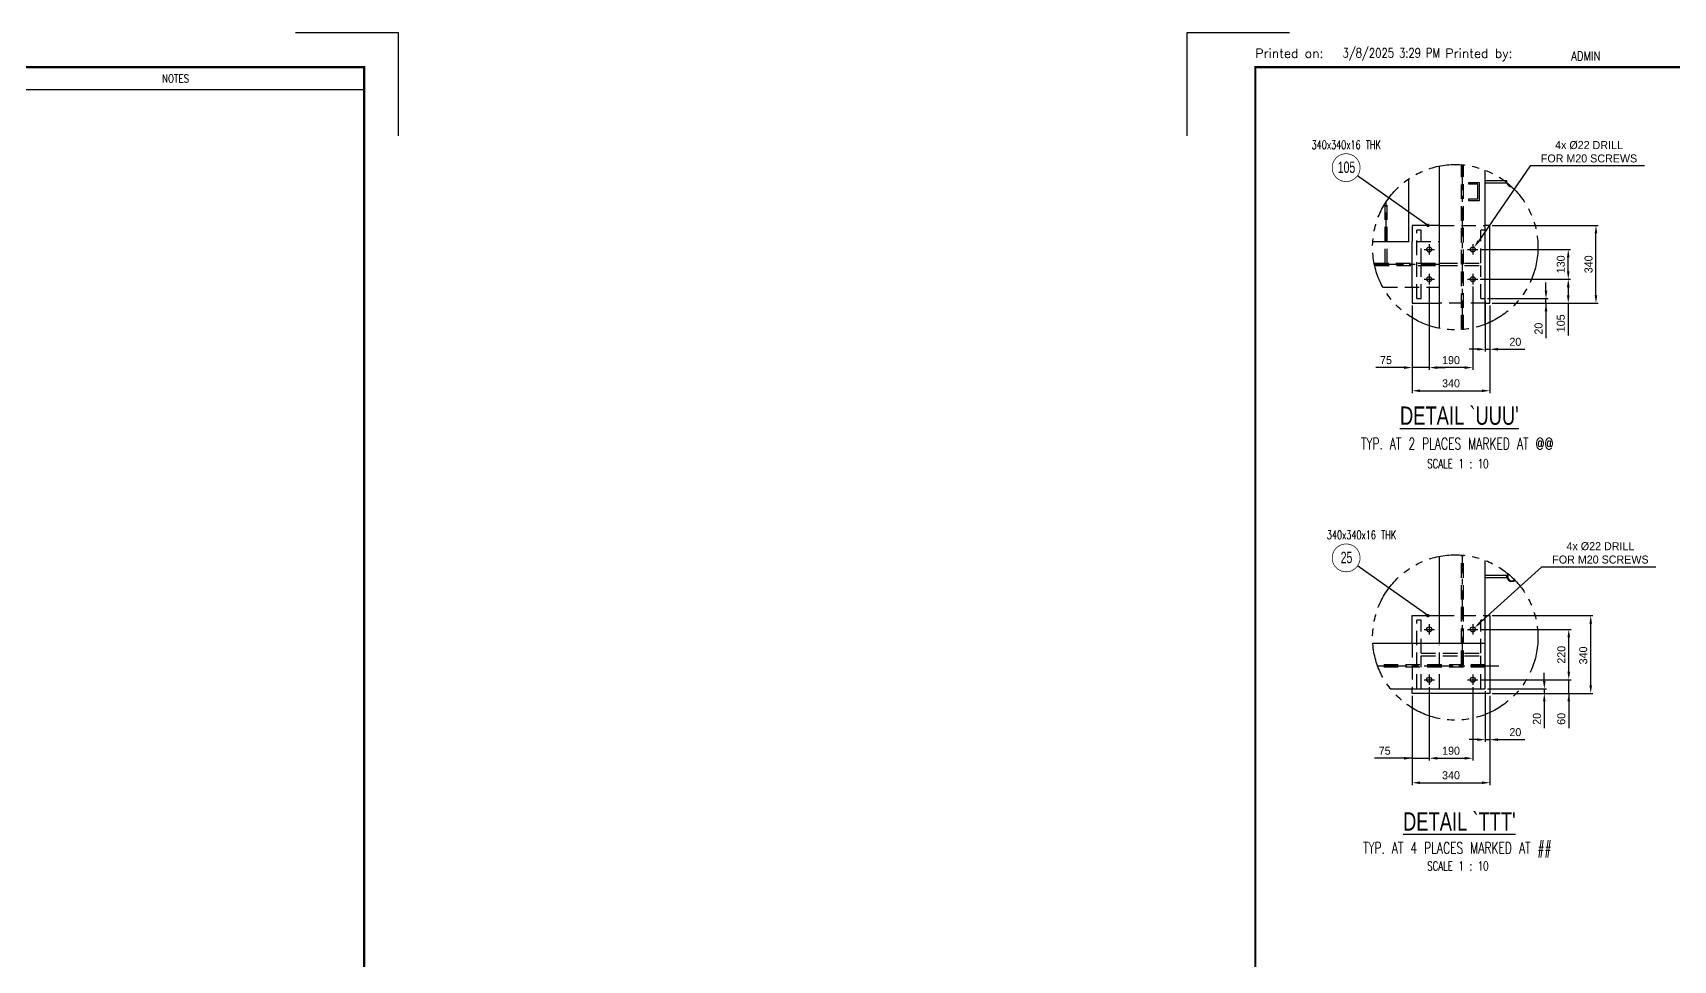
# Model space of a CAD drawing. Header units: millimetres. Extents: x 0 to 16187, y -20471 to 6290.
# Drawn here: x 6563 to 7280, y 4302 to 4707 of the extents above; entities that cross this region are included whole.
import ezdxf
from ezdxf.enums import TextEntityAlignment as Align

# ---------------------------------------------------------------- set-up
doc = ezdxf.new("R2010")
doc.units = ezdxf.units.MM
doc.header["$PDSIZE"] = -1
for name, pattern in [('CENTERX2', [20.32, 12.7, -2.54, 2.54, -2.54]), ('DASHED2', [9.525, 6.35, -3.175]), ('PHANTOM2', [31.75, 15.875, -3.175, 3.175, -3.175, 3.175, -3.175])]:
    doc.linetypes.add(name, pattern=pattern)
doc.layers.add('BORDER1', color=3, linetype='Continuous')
doc.layers.add('BORDER2', color=7, linetype='Continuous')
doc.styles.add('MtXpl_txt_shx', font='txt.shx', dxfattribs={"height": 0.2})
doc.styles.add('ROMANC', font='ROMANC', dxfattribs={"height": 5})
doc.styles.add('ROMAND-1', font='ic-romand.shx')
doc.styles.add('ROMANS', font='ROMANS.shx', dxfattribs={"width": 0.8})
doc.styles.add('ROMANT', font='ROMANT', dxfattribs={"height": 4})
doc.styles.add('SLDTEXTSTYLE2', font='TXT', dxfattribs={"width": 0.686449})
doc.dimstyles.new('AM_ISO', dxfattribs={"dimtxt": 3.5, "dimasz": 3.5, "dimexe": 1, "dimexo": 1, "dimgap": 1.5, "dimtad": 1, "dimdsep": 46, "dimtxsty": 'Standard', "dimcen": 0, "dimclrd": 1, "dimclre": 1, "dimclrt": 1, "dimadec": 0, "dimazin": 2, "dimtp": 0.1, "dimtm": 0.1, "dimtfac": 0.71, "dimtdec": 3, "dimtmove": 0, "dimatfit": 3, "dimfxl": 1, "dimlwd": -1, "dimlwe": -1, "dimarcsym": 1})
doc.dimstyles.new('AM_ISO$3', dxfattribs={"dimtxt": 3.5, "dimasz": 3.5, "dimexe": 1, "dimexo": 1, "dimgap": 1.5, "dimtad": 1, "dimtoh": 1, "dimdsep": 46, "dimtxsty": 'Standard', "dimcen": 0, "dimclrd": 1, "dimclre": 1, "dimclrt": 1, "dimadec": 0, "dimazin": 2, "dimtp": 0.1, "dimtm": 0.1, "dimtfac": 0.71, "dimtdec": 3, "dimtofl": 0, "dimtmove": 0, "dimatfit": 0, "dimfxl": 1, "dimlwd": -1, "dimlwe": -1, "dimarcsym": 1})
doc.dimstyles.new('AM_ISO$7', dxfattribs={"dimtxt": 3.5, "dimasz": 3.5, "dimexe": 1, "dimexo": 1, "dimgap": 1.5, "dimtad": 1, "dimtoh": 1, "dimdsep": 46, "dimtxsty": 'Standard', "dimcen": 0, "dimclrd": 1, "dimclre": 1, "dimclrt": 1, "dimadec": 0, "dimazin": 2, "dimtp": 0.1, "dimtm": 0.1, "dimtfac": 0.71, "dimtdec": 3, "dimtmove": 0, "dimatfit": 3, "dimfxl": 1, "dimlwd": -1, "dimlwe": -1, "dimarcsym": 1})

# ---------------------------------------------------------------- blocks, each defined once
blk = doc.blocks.new('*U609')
at = {"layer": 'BORDER1', "color": 154, "true_color": 0x1859a9, "const_width": 1}
blk.add_lwpolyline([(1.81, 811), (1144, 811), (1144, 0), (0, 0), (0, 811)], close=True, dxfattribs=at)
at = {"layer": 'BORDER2'}
for points in [[(15, 826), (-30, 826), (-30, 781)], [(1159, 781), (1159, 826), (1114, 826)], [(1144, 801), (979, 801)]]:
    blk.add_lwpolyline(points, dxfattribs=at)
at = {"layer": 'BORDER2', "style": 'ROMANS'}
blk.add_text('Printed on:                 Printed by:', height=4, dxfattribs=at).set_placement((0, 815))
at = {"layer": 'BORDER2', "style": 'ROMANC', "width": 0.8}
blk.add_text('NOTES', height=3.5, dxfattribs=at).set_placement((1061.5, 806), align=Align.MIDDLE_CENTER)
at = {"layer": 'BORDER2', "char_height": 4, "attachment_point": 7, "style": 'ROMANS'}
for s, insert in [('3/8/2025 3:29 PM', (38.14, 813.89)), ('ADMIN', (138.14, 813.89))]:
    blk.add_mtext(s, dxfattribs=dict(at, insert=insert))
at = {"layer": 'BORDER2', "flags": 8}
for tag, height, style, p in [('REV-A', 3.24, 'ROMANS', (986.93, 140.25)), ('RE-A', 8.06, 'ROMANT', (1084.63, 7.17))]:
    blk.add_attdef(tag, text='', height=height, dxfattribs=dict(at, style=style)).set_placement(p, align=Align.CENTER)
at = {"layer": 'BORDER2', "style": 'ROMANS', "width": 3.830216}
blk.add_attdef('DATE-A', text='', height=3.24, dxfattribs=at).set_placement((995.51, 140.25), (1008.51, 140.25), align=Align.FIT)
at = {"layer": 'BORDER2'}
for tag, height, style, p in [('DRN-A', 3.24, 'ROMANS', (1018.38, 140.25)), ('CHD-A', 3.24, 'ROMANS', (1032.35, 140.25)), ('APD-A', 3.24, 'ROMANS', (1046.64, 140.25)), ('CONS_CONT_VEND', 4.2, 'ROMANC', (1061.39, 72.83))]:
    blk.add_attdef(tag, text='', height=height, dxfattribs=dict(at, style=style)).set_placement(p, align=Align.CENTER)
at = {"layer": 'BORDER2', "style": 'ROMANS', "width": 0.8}
for tag, p, height in [('1:X', (997.23, 122.55), 3.5), ('LOC', (1042.74, 122.55), 3.5), ('PROJ_NO', (1118.64, 122.55), 3.5), ('CONS_DRG_NO', (1011, 63), 3)]:
    blk.add_attdef(tag, p, '', height=height, dxfattribs=at)
at = {"layer": 'BORDER2', "lineweight": 30, "width": 0.8, "flags": 104}
blk.add_attdef('COMMENTS-A', text='', height=2.2, dxfattribs=at).set_placement((1055.21, 142.07), align=Align.MIDDLE_LEFT)
at = {"layer": 'BORDER2', "style": 'ROMANS', "width": 0.8}
for tag, p in [('PROJECT_TITLE_1', (1061.07, 55.35)), ('PROJECT_TITLE_2', (1061.07, 49.3))]:
    blk.add_attdef(tag, text='', height=3.5, dxfattribs=at).set_placement(p, align=Align.MIDDLE)
at = {"layer": 'BORDER2', "style": 'ROMANT', "width": 0.8}
for tag, p in [('DRG_TITLE_1', (1061.07, 36.31)), ('DRG_TITLE_2', (1061.07, 28.31)), ('DRG_TITLE_3', (1061.07, 20.31))]:
    blk.add_attdef(tag, text='', height=5, dxfattribs=at).set_placement(p, align=Align.CENTER)
at = {"layer": 'BORDER2', "style": 'ROMANT'}
for tag, p in [('AR', (995, 7.17)), ('PA', (1011.74, 7.17)), ('DC', (1028.45, 7.17)), ('TS', (1120.84, 7.17))]:
    blk.add_attdef(tag, p, '', height=8.06, dxfattribs=at)
for tag, p in [('SRNO', (1074.7, 7.17)), ('SH', (1115.8, 7.18))]:
    blk.add_attdef(tag, text='', height=8.06, dxfattribs=at).set_placement(p, align=Align.RIGHT)
at = {"layer": 'BORDER2', "style": 'ROMANS', "flags": 2}
blk.add_attdef('TB_VERSION', text='', height=2, dxfattribs=at).set_placement((1, -1), align=Align.TOP_LEFT)
blk = doc.blocks.new('A$7E93E1561D17')
at = {"color": 6, "linetype": 'DASHED2'}
for p, q in [((0, 0), (0, 30)), ((0, 30), (1.9, 30)), ((1.9, 15.55), (1.9, 30)), ((28.1, 30), (30, 30)), ((28.1, 15.55), (28.1, 30)), ((30, 0), (30, 30)), ((28.1, 15.55), (1.9, 15.55)), ((1.9, 0), (1.9, 14.45)), ((28.1, 14.45), (1.9, 14.45)), ((28.1, 0), (28.1, 14.45)), ((1.9, 0), (0, 0)), ((30, 0), (28.1, 0))]:
    blk.add_line(p, q, dxfattribs=at)
blk = doc.blocks.new('*D3939')
at = {"color": 1, "linetype": 'ByBlock'}
for p, q in [((7196.09, 4612.71), (7235.57, 4612.71)), ((7234.57, 4603.21), (7234.57, 4609.21)), ((7196.09, 4599.71), (7235.57, 4599.71))]:
    blk.add_line(p, q, dxfattribs=at)
at = {"color": 1}
for points in [[(7235.16, 4609.21), (7233.99, 4609.21), (7234.57, 4612.71)], [(7233.99, 4603.21), (7235.16, 4603.21), (7234.57, 4599.71)]]:
    blk.add_solid(points, dxfattribs=at)
at = {"layer": 'Defpoints', "color": 0}
for p in [(7195.09, 4612.71), (7234.57, 4612.71), (7195.09, 4599.71)]:
    blk.add_point(p, dxfattribs=at)
at = {"color": 1, "insert": (7231.32, 4606.21), "char_height": 3.5, "attachment_point": 5, "rotation": 90}
blk.add_mtext('130', dxfattribs=at)
blk = doc.blocks.new('*D3940')
at = {"color": 1, "linetype": 'ByBlock'}
for p, q in [((7173.82, 4596.44), (7173.82, 4560.05)), ((7192.82, 4596.44), (7192.82, 4560.05)), ((7189.32, 4561.05), (7177.32, 4561.05))]:
    blk.add_line(p, q, dxfattribs=at)
at = {"color": 1}
for points in [[(7177.32, 4561.63), (7177.32, 4560.46), (7173.82, 4561.05)], [(7189.32, 4560.46), (7189.32, 4561.63), (7192.82, 4561.05)]]:
    blk.add_solid(points, dxfattribs=at)
at = {"layer": 'Defpoints', "color": 0}
for p in [(7173.82, 4597.44), (7192.82, 4597.44), (7173.82, 4561.05)]:
    blk.add_point(p, dxfattribs=at)
at = {"color": 1, "insert": (7183.32, 4564.3), "char_height": 3.5, "attachment_point": 5}
blk.add_mtext('190', dxfattribs=at)
blk = doc.blocks.new('*D3941')
at = {"color": 1, "linetype": 'ByBlock'}
for p, q in [((7201.32, 4623.21), (7247.71, 4623.21)), ((7246.71, 4592.71), (7246.71, 4619.71)), ((7201.32, 4589.21), (7247.71, 4589.21))]:
    blk.add_line(p, q, dxfattribs=at)
at = {"color": 1}
for points in [[(7247.29, 4619.71), (7246.12, 4619.71), (7246.71, 4623.21)], [(7246.12, 4592.71), (7247.29, 4592.71), (7246.71, 4589.21)]]:
    blk.add_solid(points, dxfattribs=at)
at = {"layer": 'Defpoints', "color": 0}
for p in [(7200.32, 4623.21), (7246.71, 4623.21), (7200.32, 4589.21)]:
    blk.add_point(p, dxfattribs=at)
at = {"color": 1, "insert": (7243.46, 4606.21), "char_height": 3.5, "attachment_point": 5, "rotation": 90}
blk.add_mtext('340', dxfattribs=at)
blk = doc.blocks.new('*D3942')
at = {"color": 1, "linetype": 'ByBlock'}
for p, q in [((7166.32, 4588.21), (7166.32, 4549.92)), ((7200.32, 4588.21), (7200.32, 4549.92)), ((7169.82, 4550.92), (7196.82, 4550.92))]:
    blk.add_line(p, q, dxfattribs=at)
at = {"color": 1}
for points in [[(7169.82, 4551.51), (7169.82, 4550.34), (7166.32, 4550.92)], [(7196.82, 4550.34), (7196.82, 4551.51), (7200.32, 4550.92)]]:
    blk.add_solid(points, dxfattribs=at)
at = {"layer": 'Defpoints', "color": 0}
for p in [(7166.32, 4589.21), (7200.32, 4589.21), (7200.32, 4550.92)]:
    blk.add_point(p, dxfattribs=at)
at = {"color": 1, "insert": (7183.32, 4554.17), "char_height": 3.5, "attachment_point": 5}
blk.add_mtext('340', dxfattribs=at)
blk = doc.blocks.new('*D3943')
at = {"color": 1, "linetype": 'ByBlock'}
for p, q in [((7173.82, 4596.44), (7173.82, 4560.05)), ((7166.32, 4588.21), (7166.32, 4560.05)), ((7162.82, 4561.05), (7150.49, 4561.05)), ((7173.82, 4561.05), (7166.32, 4561.05)), ((7177.32, 4561.05), (7180.82, 4561.05))]:
    blk.add_line(p, q, dxfattribs=at)
at = {"color": 1}
for points in [[(7162.82, 4560.46), (7162.82, 4561.63), (7166.32, 4561.05)], [(7177.32, 4561.63), (7177.32, 4560.46), (7173.82, 4561.05)]]:
    blk.add_solid(points, dxfattribs=at)
at = {"layer": 'Defpoints', "color": 0}
for p in [(7173.82, 4597.44), (7166.32, 4589.21), (7166.32, 4561.05)]:
    blk.add_point(p, dxfattribs=at)
at = {"color": 1, "insert": (7154.9, 4564.3), "char_height": 3.5, "attachment_point": 5}
blk.add_mtext('75', dxfattribs=at)
blk = doc.blocks.new('*D3944')
at = {"color": 1, "linetype": 'ByBlock'}
for p, q in [((7196.09, 4599.71), (7235.57, 4599.71)), ((7234.57, 4596.21), (7234.57, 4592.71)), ((7201.32, 4589.21), (7235.57, 4589.21)), ((7234.57, 4589.21), (7234.57, 4575.13))]:
    blk.add_line(p, q, dxfattribs=at)
at = {"color": 1}
for points in [[(7235.16, 4596.21), (7233.99, 4596.21), (7234.57, 4599.71)], [(7233.99, 4592.71), (7235.16, 4592.71), (7234.57, 4589.21)]]:
    blk.add_solid(points, dxfattribs=at)
at = {"layer": 'Defpoints', "color": 0}
for p in [(7195.09, 4599.71), (7200.32, 4589.21), (7234.57, 4589.21)]:
    blk.add_point(p, dxfattribs=at)
at = {"color": 1, "insert": (7231.32, 4580.42), "char_height": 3.5, "attachment_point": 5, "rotation": 90}
blk.add_mtext('105', dxfattribs=at)
blk = doc.blocks.new('*D3945')
at = {"color": 1, "linetype": 'ByBlock'}
for p, q in [((7217.96, 4649.24), (7195.43, 4616.5)), ((7267.87, 4649.24), (7217.96, 4649.24))]:
    blk.add_line(p, q, dxfattribs=at)
at = {"color": 1}
blk.add_solid([(7194.95, 4616.83), (7195.91, 4616.17), (7193.44, 4613.62)], dxfattribs=at)
at = {"layer": 'Defpoints', "color": 0}
for p in [(7193.44, 4613.62), (7192.2, 4611.8)]:
    blk.add_point(p, dxfattribs=at)
at = {"color": 1, "insert": (7243.66, 4655.41), "char_height": 3.5, "attachment_point": 5}
blk.add_mtext('4x %%c22 DRILL\\PFOR M20 SCREWS', dxfattribs=at)
blk = doc.blocks.new('*D3946')
at = {"color": 1, "linetype": 'ByBlock'}
for p, q in [((7196.09, 4446.58), (7235.82, 4446.58)), ((7234.82, 4428.08), (7234.82, 4443.08)), ((7196.09, 4424.58), (7235.82, 4424.58))]:
    blk.add_line(p, q, dxfattribs=at)
at = {"color": 1}
for points in [[(7235.4, 4443.08), (7234.23, 4443.08), (7234.82, 4446.58)], [(7234.23, 4428.08), (7235.4, 4428.08), (7234.82, 4424.58)]]:
    blk.add_solid(points, dxfattribs=at)
at = {"layer": 'Defpoints', "color": 0}
for p in [(7195.09, 4446.58), (7234.82, 4446.58), (7195.09, 4424.58)]:
    blk.add_point(p, dxfattribs=at)
at = {"color": 1, "insert": (7231.57, 4435.48), "char_height": 3.5, "attachment_point": 5, "rotation": 90}
blk.add_mtext('220', dxfattribs=at)
blk = doc.blocks.new('*D3947')
at = {"color": 1, "linetype": 'ByBlock'}
for p, q in [((7201.32, 4452.58), (7245.4, 4452.58)), ((7244.4, 4422.08), (7244.4, 4449.08)), ((7201.32, 4418.58), (7245.4, 4418.58))]:
    blk.add_line(p, q, dxfattribs=at)
at = {"color": 1}
for points in [[(7244.99, 4449.08), (7243.82, 4449.08), (7244.4, 4452.58)], [(7243.82, 4422.08), (7244.99, 4422.08), (7244.4, 4418.58)]]:
    blk.add_solid(points, dxfattribs=at)
at = {"layer": 'Defpoints', "color": 0}
for p in [(7200.32, 4452.58), (7244.4, 4452.58), (7200.32, 4418.58)]:
    blk.add_point(p, dxfattribs=at)
at = {"color": 1, "insert": (7241.15, 4435.18), "char_height": 3.5, "attachment_point": 5, "rotation": 90}
blk.add_mtext('340', dxfattribs=at)
blk = doc.blocks.new('*D3948')
at = {"color": 1, "linetype": 'ByBlock'}
for p, q in [((7234.82, 4428.08), (7234.82, 4431.58)), ((7196.09, 4424.58), (7235.82, 4424.58)), ((7201.32, 4418.58), (7235.82, 4418.58)), ((7234.82, 4418.58), (7234.82, 4424.58)), ((7234.82, 4418.58), (7234.82, 4403.33)), ((7234.82, 4415.08), (7234.82, 4411.58))]:
    blk.add_line(p, q, dxfattribs=at)
at = {"color": 1}
for points in [[(7234.23, 4428.08), (7235.4, 4428.08), (7234.82, 4424.58)], [(7235.4, 4415.08), (7234.23, 4415.08), (7234.82, 4418.58)]]:
    blk.add_solid(points, dxfattribs=at)
at = {"layer": 'Defpoints', "color": 0}
for p in [(7195.09, 4424.58), (7200.32, 4418.58), (7234.82, 4424.58)]:
    blk.add_point(p, dxfattribs=at)
at = {"color": 1, "insert": (7231.57, 4407.46), "char_height": 3.5, "attachment_point": 5, "rotation": 90}
blk.add_mtext('60', dxfattribs=at)
blk = doc.blocks.new('*D3949')
at = {"color": 1, "linetype": 'ByBlock'}
for p, q in [((7166.32, 4417.58), (7166.32, 4378.53)), ((7200.32, 4417.58), (7200.32, 4378.53)), ((7169.82, 4379.53), (7196.82, 4379.53))]:
    blk.add_line(p, q, dxfattribs=at)
at = {"color": 1}
for points in [[(7169.82, 4380.11), (7169.82, 4378.94), (7166.32, 4379.53)], [(7196.82, 4378.94), (7196.82, 4380.11), (7200.32, 4379.53)]]:
    blk.add_solid(points, dxfattribs=at)
at = {"layer": 'Defpoints', "color": 0}
for p in [(7166.32, 4418.58), (7200.32, 4418.58), (7200.32, 4379.53)]:
    blk.add_point(p, dxfattribs=at)
at = {"color": 1, "insert": (7183.32, 4382.78), "char_height": 3.5, "attachment_point": 5}
blk.add_mtext('340', dxfattribs=at)
blk = doc.blocks.new('*D3950')
at = {"color": 1, "linetype": 'ByBlock'}
for p, q in [((7173.82, 4421.31), (7173.82, 4389.24)), ((7166.32, 4417.58), (7166.32, 4389.24)), ((7166.32, 4390.24), (7149.9, 4390.24)), ((7162.82, 4390.24), (7159.32, 4390.24)), ((7166.32, 4390.24), (7173.82, 4390.24)), ((7177.32, 4390.24), (7180.82, 4390.24))]:
    blk.add_line(p, q, dxfattribs=at)
at = {"color": 1}
for points in [[(7162.82, 4389.65), (7162.82, 4390.82), (7166.32, 4390.24)], [(7177.32, 4390.82), (7177.32, 4389.65), (7173.82, 4390.24)]]:
    blk.add_solid(points, dxfattribs=at)
at = {"layer": 'Defpoints', "color": 0}
for p in [(7166.32, 4418.58), (7173.82, 4422.31), (7173.82, 4390.24)]:
    blk.add_point(p, dxfattribs=at)
at = {"color": 1, "insert": (7154.32, 4393.49), "char_height": 3.5, "attachment_point": 5}
blk.add_mtext('75', dxfattribs=at)
blk = doc.blocks.new('*D3951')
at = {"color": 1, "linetype": 'ByBlock'}
for p, q in [((7173.82, 4421.31), (7173.82, 4389.24)), ((7192.82, 4421.31), (7192.82, 4389.24)), ((7177.32, 4390.24), (7189.32, 4390.24))]:
    blk.add_line(p, q, dxfattribs=at)
at = {"color": 1}
for points in [[(7177.32, 4390.82), (7177.32, 4389.65), (7173.82, 4390.24)], [(7189.32, 4389.65), (7189.32, 4390.82), (7192.82, 4390.24)]]:
    blk.add_solid(points, dxfattribs=at)
at = {"layer": 'Defpoints', "color": 0}
for p in [(7173.82, 4422.31), (7192.82, 4422.31), (7192.82, 4390.24)]:
    blk.add_point(p, dxfattribs=at)
at = {"color": 1, "insert": (7183.32, 4393.49), "char_height": 3.5, "attachment_point": 5}
blk.add_mtext('190', dxfattribs=at)
blk = doc.blocks.new('*D3952')
at = {"color": 1, "linetype": 'ByBlock'}
for p, q in [((7222.95, 4473.85), (7196.23, 4449.67)), ((7272.87, 4473.85), (7222.95, 4473.85))]:
    blk.add_line(p, q, dxfattribs=at)
at = {"color": 1}
blk.add_solid([(7195.84, 4450.1), (7196.62, 4449.24), (7193.64, 4447.32)], dxfattribs=at)
at = {"layer": 'Defpoints', "color": 0}
for p in [(7193.64, 4447.32), (7192, 4445.85)]:
    blk.add_point(p, dxfattribs=at)
at = {"color": 1, "insert": (7248.66, 4480.02), "char_height": 3.5, "attachment_point": 5}
blk.add_mtext('4x %%c22 DRILL\\PFOR M20 SCREWS', dxfattribs=at)
blk = doc.blocks.new('*D3953')
at = {"color": 1, "linetype": 'ByBlock'}
for p, q in [((7198.32, 4419.58), (7198.32, 4397.37)), ((7200.32, 4417.58), (7200.32, 4397.37)), ((7194.82, 4398.37), (7191.32, 4398.37)), ((7198.32, 4398.37), (7200.32, 4398.37)), ((7203.82, 4398.37), (7215.57, 4398.37))]:
    blk.add_line(p, q, dxfattribs=at)
at = {"color": 1}
for points in [[(7194.82, 4397.78), (7194.82, 4398.95), (7198.32, 4398.37)], [(7203.82, 4398.95), (7203.82, 4397.78), (7200.32, 4398.37)]]:
    blk.add_solid(points, dxfattribs=at)
at = {"layer": 'Defpoints', "color": 0}
for p in [(7198.32, 4420.58), (7200.32, 4418.58), (7200.32, 4398.37)]:
    blk.add_point(p, dxfattribs=at)
at = {"color": 1, "insert": (7211.45, 4401.62), "char_height": 3.5, "attachment_point": 5}
blk.add_mtext('20', dxfattribs=at)
blk = doc.blocks.new('*D3954')
at = {"color": 1, "linetype": 'ByBlock'}
for p, q in [((7224.85, 4594.71), (7224.85, 4598.21)), ((7199.32, 4591.21), (7225.85, 4591.21)), ((7224.85, 4589.21), (7224.85, 4591.21)), ((7201.32, 4589.21), (7225.85, 4589.21)), ((7224.85, 4589.21), (7224.85, 4573.96)), ((7224.85, 4585.71), (7224.85, 4582.21))]:
    blk.add_line(p, q, dxfattribs=at)
at = {"color": 1}
for points in [[(7224.27, 4594.71), (7225.43, 4594.71), (7224.85, 4591.21)], [(7225.43, 4585.71), (7224.27, 4585.71), (7224.85, 4589.21)]]:
    blk.add_solid(points, dxfattribs=at)
at = {"layer": 'Defpoints', "color": 0}
for p in [(7198.32, 4591.21), (7224.85, 4591.21), (7200.32, 4589.21)]:
    blk.add_point(p, dxfattribs=at)
at = {"color": 1, "insert": (7221.6, 4578.09), "char_height": 3.5, "attachment_point": 5, "rotation": 90}
blk.add_mtext('20', dxfattribs=at)
blk = doc.blocks.new('*D3955')
at = {"color": 1, "linetype": 'ByBlock'}
for p, q in [((7198.32, 4590.21), (7198.32, 4568.07)), ((7200.32, 4588.21), (7200.32, 4568.07)), ((7194.82, 4569.07), (7191.32, 4569.07)), ((7198.32, 4569.07), (7200.32, 4569.07)), ((7203.82, 4569.07), (7215.57, 4569.07))]:
    blk.add_line(p, q, dxfattribs=at)
at = {"color": 1}
for points in [[(7194.82, 4568.49), (7194.82, 4569.65), (7198.32, 4569.07)], [(7203.82, 4569.65), (7203.82, 4568.49), (7200.32, 4569.07)]]:
    blk.add_solid(points, dxfattribs=at)
at = {"layer": 'Defpoints', "color": 0}
for p in [(7198.32, 4591.21), (7200.32, 4589.21), (7200.32, 4569.07)]:
    blk.add_point(p, dxfattribs=at)
at = {"color": 1, "insert": (7211.45, 4572.32), "char_height": 3.5, "attachment_point": 5}
blk.add_mtext('20', dxfattribs=at)
blk = doc.blocks.new('*D3956')
at = {"color": 1, "linetype": 'ByBlock'}
for p, q in [((7224.11, 4424.08), (7224.11, 4427.58)), ((7199.32, 4420.58), (7225.11, 4420.58)), ((7201.32, 4418.58), (7225.11, 4418.58)), ((7224.11, 4420.58), (7224.11, 4418.58)), ((7224.11, 4415.08), (7224.11, 4403.33))]:
    blk.add_line(p, q, dxfattribs=at)
at = {"color": 1}
for points in [[(7223.53, 4424.08), (7224.7, 4424.08), (7224.11, 4420.58)], [(7224.7, 4415.08), (7223.53, 4415.08), (7224.11, 4418.58)]]:
    blk.add_solid(points, dxfattribs=at)
at = {"layer": 'Defpoints', "color": 0}
for p in [(7198.32, 4420.58), (7200.32, 4418.58), (7224.11, 4418.58)]:
    blk.add_point(p, dxfattribs=at)
at = {"color": 1, "insert": (7220.86, 4407.46), "char_height": 3.5, "attachment_point": 5, "rotation": 90}
blk.add_mtext('20', dxfattribs=at)

msp = doc.modelspace()

# ---------------------------------------------------------------- linework, layer by layer
at = {"color": 7, "linetype": 'Continuous', "lineweight": 25}
for p, q in [((7178.32054, 4578.19529), (7178.32054, 4649.18396)), ((7164.92054, 4616.21499), (7164.92054, 4643.63057)), ((7191.12054, 4641.21499), (7191.12054, 4642.01499)), ((7191.12054, 4642.01499), (7195.62054, 4642.01499)), ((7195.02054, 4641.21499), (7191.12054, 4641.21499)), ((7195.02054, 4634.81499), (7195.02054, 4641.21499)), ((7195.62054, 4642.01499), (7195.62054, 4634.01499)), ((7198.32054, 4580.01147), (7198.32054, 4647.36778)), ((7207.77054, 4642.71499), (7198.32054, 4642.71499)), ((7207.77054, 4641.71499), (7198.32054, 4641.71499)), ((7207.77054, 4641.71499), (7207.77054, 4642.71499)), ((7191.12054, 4634.01499), (7191.12054, 4634.81499)), ((7191.12054, 4634.81499), (7195.02054, 4634.81499)), ((7195.62054, 4634.01499), (7191.12054, 4634.01499)), ((7178.32054, 4623.21499), (7166.32054, 4623.21499)), ((7166.32054, 4623.21499), (7166.32054, 4616.21499)), ((7200.32054, 4623.21499), (7198.32054, 4623.21499)), ((7200.32054, 4589.21499), (7200.32054, 4623.21499)), ((7149.11707, 4616.21499), (7154.92054, 4616.21499)), ((7154.92054, 4616.21499), (7164.92054, 4616.21499)), ((7178.32054, 4606.21499), (7178.32054, 4616.21499)), ((7178.32054, 4596.21499), (7178.32054, 4606.21499)), ((7166.32054, 4596.21499), (7166.32054, 4589.21499)), ((7166.32054, 4589.21499), (7178.32054, 4589.21499)), ((7198.32054, 4589.21499), (7200.32054, 4589.21499)), ((7178.32054, 4440.58317), (7178.32054, 4478.55214)), ((7198.32054, 4420.58317), (7198.32054, 4476.73596)), ((7207.77054, 4470.08317), (7198.32054, 4470.08317)), ((7207.77054, 4469.08317), (7198.32054, 4469.08317)), ((7207.77054, 4469.08317), (7207.77054, 4470.08317)), ((7166.32054, 4440.58317), (7166.32054, 4452.58317)), ((7166.32054, 4452.58317), (7178.32054, 4452.58317)), ((7198.32054, 4452.58317), (7200.32054, 4452.58317)), ((7200.32054, 4452.58317), (7200.32054, 4418.58317)), ((7149.11355, 4440.58317), (7198.32054, 4440.58317)), ((7156.86393, 4420.58317), (7198.32054, 4420.58317)), ((7166.32054, 4418.58317), (7166.32054, 4420.58317)), ((7200.32054, 4418.58317), (7166.32054, 4418.58317))]:
    msp.add_line(p, q, dxfattribs=at)
at = {"color": 2, "linetype": 'DASHED2', "lineweight": 25}
for p, q in [((7187.87054, 4577.63887), (7187.87054, 4649.74039)), ((7188.77054, 4577.71736), (7188.77054, 4649.66189)), ((7155.37054, 4606.66499), (7155.37054, 4634.14215)), ((7154.47054, 4606.66499), (7154.47054, 4632.76419)), ((7178.32054, 4623.21499), (7198.32054, 4623.21499)), ((7149.11707, 4616.21499), (7178.32054, 4616.21499)), ((7149.71781, 4606.66499), (7187.87054, 4606.66499)), ((7149.90803, 4605.76499), (7187.87054, 4605.76499)), ((7153.53276, 4596.21499), (7178.32054, 4596.21499)), ((7198.32054, 4589.21499), (7178.32054, 4589.21499)), ((7187.87054, 4431.03317), (7187.87054, 4479.10856)), ((7188.77054, 4431.03317), (7188.77054, 4479.03007)), ((7178.32054, 4452.58317), (7198.32054, 4452.58317)), ((7166.32054, 4440.58317), (7166.32054, 4420.58317)), ((7178.32054, 4420.58317), (7178.32054, 4439.86751)), ((7198.32054, 4431.03317), (7151.08719, 4431.03317)), ((7198.32054, 4430.13317), (7151.41811, 4430.13317))]:
    msp.add_line(p, q, dxfattribs=at)
at = {"color": 3, "linetype": 'CENTERX2', "lineweight": 25}
for p, q in [((7188.32054, 4577.67528), (7188.32054, 4649.70397)), ((7154.92054, 4616.21499), (7154.92054, 4633.47029)), ((7149.80993, 4606.21499), (7178.32054, 4606.21499)), ((7188.32054, 4430.58317), (7188.32054, 4479.07215)), ((7151.24926, 4430.58317), (7204.20441, 4430.58317))]:
    msp.add_line(p, q, dxfattribs=at)
for p, q in [((7166.32054, 4596.21499), (7166.32054, 4616.21499)), ((7171.54729, 4612.71014), (7176.09378, 4612.71014)), ((7173.82054, 4614.98339), (7173.82054, 4610.4369)), ((7190.54729, 4612.71014), (7195.09378, 4612.71014)), ((7192.82054, 4614.98339), (7192.82054, 4610.4369)), ((7171.54729, 4599.71014), (7176.09378, 4599.71014)), ((7173.82054, 4601.98339), (7173.82054, 4597.4369)), ((7190.54729, 4599.71014), (7195.09378, 4599.71014)), ((7192.82054, 4601.98339), (7192.82054, 4597.4369)), ((7173.82054, 4448.85641), (7173.82054, 4444.30993)), ((7192.82054, 4448.85641), (7192.82054, 4444.30993)), ((7171.54729, 4446.58317), (7176.09378, 4446.58317)), ((7190.54729, 4446.58317), (7195.09378, 4446.58317)), ((7173.82054, 4426.85641), (7173.82054, 4422.30993)), ((7192.82054, 4426.85641), (7192.82054, 4422.30993)), ((7171.54729, 4424.58317), (7176.09378, 4424.58317)), ((7190.54729, 4424.58317), (7195.09378, 4424.58317))]:
    msp.add_line(p, q)
at = {"color": 4, "lineweight": 25}
for points in [[(7143.55092, 4648.47223, 0.3125, 0.3125, 1), (7131.36342, 4648.47223, 0.3125, 0.3125, 1)], [(7143.55092, 4477.84041, 0.3125, 0.3125, 1), (7131.36342, 4477.84041, 0.3125, 0.3125, 1)]]:
    msp.add_lwpolyline(points, format="xyseb", close=True, dxfattribs=at)
at = {"color": 5, "linetype": 'PHANTOM2'}
for centre in [(7185.17979, 4613.68963), (7185.17979, 4443.0578)]:
    msp.add_circle(centre, 36.15104, dxfattribs=at)
for centre in [(7173.82054, 4612.71014), (7192.82054, 4612.71014), (7173.82054, 4599.71014), (7192.82054, 4599.71014), (7173.82054, 4446.58317), (7192.82054, 4446.58317), (7173.82054, 4424.58317), (7192.82054, 4424.58317)]:
    msp.add_circle(centre, 1.1)
at = {"color": 7, "linetype": 'Continuous', "lineweight": 25}
msp.add_circle((7173.82054, 4446.58317), 1.1, dxfattribs=at)
for centre, radius, start, end in [((7209.88054, 4642.21499), 2.11, 188.77325604, 269.44672583), ((7209.88054, 4642.21499), 1.754, 204.14583421, 254.07414766), ((7209.88054, 4469.58317), 2.11, 141.26788506, 312.81202973), ((7209.88054, 4469.58317), 1.754, 141.50604474, 312.57387004)]:
    msp.add_arc(centre, radius, start, end, dxfattribs=at)

# ---------------------------------------------------------------- block references
at = {"xscale": -1}
for p in [(7198.32054, 4591.21499), (7198.32054, 4420.58317)]:
    msp.add_blockref('A$7E93E1561D17', p, dxfattribs=at)
at = {"layer": 'BORDER1'}
for p in [(5564.09849, 3881.44049), (7097.74721, 3881.44049)]:
    msp.add_blockref('*U609', p, dxfattribs=at)

# ---------------------------------------------------------------- texts
at = {"color": 4, "lineweight": 25, "style": 'MtXpl_txt_shx', "width": 0.6875}
for p in [(7122.37191, 4656.6297), (7129.05028, 4486.02761)]:
    msp.add_text('340x340x16 THK', height=3.75, dxfattribs=at).set_placement(p)
at = {"color": 4, "lineweight": 25, "style": 'SLDTEXTSTYLE2', "width": 0.686449}
for s, p in [('105', (7137.62364, 4648.6652)), ('25', (7137.62364, 4478.03338))]:
    msp.add_text(s, height=5, dxfattribs=at).set_placement(p, align=Align.MIDDLE_CENTER)
at = {"color": 7, "style": 'ROMAND-1', "width": 0.75}
for s, p in [("%%UDETAIL `UUU'", (7186.95065, 4540.04642)), ("%%UDETAIL `TTT'", (7186.95065, 4362.58831))]:
    msp.add_text(s, height=8, dxfattribs=at).set_placement(p, align=Align.MIDDLE_CENTER)
at = {"color": 7, "lineweight": 25, "style": 'MtXpl_txt_shx', "width": 0.6875}
for s, height, p in [('TYP. AT 2 PLACES MARKED AT @@', 5, (7186.07423, 4527.78841)), ('SCALE 1 : 10', 4, (7186.32415, 4519.03672)), ('TYP. AT 4 PLACES MARKED AT ##', 5, (7186.07423, 4351.02641)), ('SCALE 1 : 10', 4, (7186.32415, 4343.09948))]:
    msp.add_text(s, height=height, dxfattribs=at).set_placement(p, align=Align.MIDDLE_CENTER)

# ---------------------------------------------------------------- dimensions: what is measured, and where the dimension line sits
for p1, p2, picture, middle in [((7192.19704, 4611.80392), (7193.44404, 4613.61637), '*D3945', (7243.6637, 4649.24235)), ((7192.00495, 4445.84505), (7193.63612, 4447.32129), '*D3952', (7248.65971, 4473.8523))]:
    dim = msp.add_diameter_dim_2p(p1=p1, p2=p2, text='4x <> DRILL\\PFOR M20 SCREWS', dimstyle='AM_ISO$3', override={"dimtxt": 3.5, "dimlfac": 10, "dimtxsty": 'Standard'})
    dim.commit()
    dim.dimension.update_dxf_attribs({"geometry": picture, "text_midpoint": middle, "dimtype": 163})
for base, p1, p2, picture, middle in [((7246.708, 4623.21499), (7200.32054, 4589.21499), (7200.32054, 4623.21499), '*D3941', (7243.458, 4606.21499)), ((7234.57292, 4612.71014), (7195.09378, 4599.71014), (7195.09378, 4612.71014), '*D3939', (7231.32292, 4606.21014)), ((7234.57292, 4589.21499), (7195.09378, 4599.71014), (7200.32054, 4589.21499), '*D3944', (7231.32292, 4580.42333)), ((7224.1142, 4418.58317), (7198.32054, 4420.58317), (7200.32054, 4418.58317), '*D3956', (7220.8642, 4407.45817))]:
    dim = msp.add_linear_dim(base=base, p1=p1, p2=p2, angle=90, dimstyle='AM_ISO', override={"dimtxt": 3.5, "dimdec": 0, "dimlfac": 10})
    dim.commit()
    dim.dimension.update_dxf_attribs({"geometry": picture, "text_midpoint": middle})
for base, p1, p2, picture, middle in [((7224.84955, 4591.21499), (7200.32054, 4589.21499), (7198.32054, 4591.21499), '*D3954', (7224.84955, 4578.08999)), ((7244.40429, 4452.58317), (7200.32054, 4418.58317), (7200.32054, 4452.58317), '*D3947', (7244.40429, 4435.18368)), ((7234.81774, 4446.58317), (7195.09378, 4424.58317), (7195.09378, 4446.58317), '*D3946', (7234.81774, 4435.47609)), ((7234.81774, 4424.58317), (7200.32054, 4418.58317), (7195.09378, 4424.58317), '*D3948', (7234.81774, 4407.45817))]:
    dim = msp.add_linear_dim(base=base, p1=p1, p2=p2, angle=90, dimstyle='AM_ISO', override={"dimtxt": 3.5, "dimdec": 0, "dimlfac": 10})
    dim.commit()
    dim.dimension.update_dxf_attribs({"geometry": picture, "text_midpoint": middle, "dimtype": 160})
for base, p1, p2, picture, middle in [((7166.32054, 4561.04812), (7173.82054, 4597.4369), (7166.32054, 4589.21499), '*D3943', (7154.90387, 4564.29812)), ((7200.32054, 4569.06871), (7198.32054, 4591.21499), (7200.32054, 4589.21499), '*D3955', (7211.44554, 4572.31871)), ((7200.32054, 4398.36783), (7198.32054, 4420.58317), (7200.32054, 4418.58317), '*D3953', (7211.44554, 4401.61783))]:
    dim = msp.add_linear_dim(base=base, p1=p1, p2=p2, dimstyle='AM_ISO', override={"dimtxt": 3.5, "dimdec": 0, "dimlfac": 10})
    dim.commit()
    dim.dimension.update_dxf_attribs({"geometry": picture, "text_midpoint": middle})
for base, p1, p2, picture, middle in [((7173.82054, 4561.04812), (7192.82054, 4597.4369), (7173.82054, 4597.4369), '*D3940', (7183.32054, 4561.04812)), ((7200.32054, 4550.92243), (7166.32054, 4589.21499), (7200.32054, 4589.21499), '*D3942', (7183.32054, 4550.92243)), ((7173.82054, 4390.23695), (7166.32054, 4418.58317), (7173.82054, 4422.30993), '*D3950', (7154.32054, 4390.23695)), ((7200.32054, 4379.5282), (7166.32054, 4418.58317), (7200.32054, 4418.58317), '*D3949', (7183.32054, 4379.5282)), ((7192.82054, 4390.23695), (7173.82054, 4422.30993), (7192.82054, 4422.30993), '*D3951', (7183.32054, 4390.23695))]:
    dim = msp.add_linear_dim(base=base, p1=p1, p2=p2, dimstyle='AM_ISO', override={"dimtxt": 3.5, "dimdec": 0, "dimlfac": 10})
    dim.commit()
    dim.dimension.update_dxf_attribs({"geometry": picture, "text_midpoint": middle, "dimtype": 160})

# ---------------------------------------------------------------- leaders
at = {"color": 4, "lineweight": 25}
msp.add_leader([(7173.22351, 4623.21499), (7142.43488, 4644.9571)], dimstyle='AM_ISO$7', override={"dimasz": 1.5, "dimldrblk": 'Dot'}, dxfattribs=at)
at = {"color": 2}
msp.add_leader([(7173.22351, 4452.58317), (7142.43488, 4474.32528)], dimstyle='AM_ISO$7', override={"dimasz": 1.5, "dimldrblk": 'Dot'}, dxfattribs=at)

doc.saveas('drawing.dxf')
